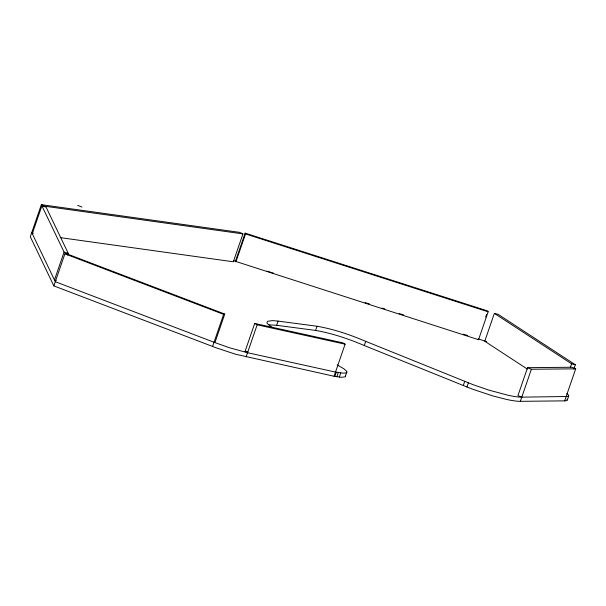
<?xml version="1.0" encoding="UTF-8"?>
<svg xmlns="http://www.w3.org/2000/svg" width="606" height="606" viewBox="0 0 606 606"><rect width="100%" height="100%" fill="white"/><g stroke="black" fill="none" stroke-linecap="round" stroke-linejoin="round"><path stroke-width="0.91" d="M60.259 237.62L233.34 261.792L242.938 233.901L239.681 232.363L41.344 204.661L30.3 236.741L53.858 285.896L216.244 347.852L235.484 354.207L334.058 376.258L341.398 377.303L345.193 376.849L346.92 371.546L343.92 368.827L337.186 364.895M32.292 233.711L41.897 205.813L46.117 207.169L68.289 253.429L67.69 255.179M41.897 205.813L64.069 252.081L54.464 279.972L56.153 280.51M53.858 285.896L64.903 253.816L66.039 253.535L224.758 314.075L215.16 341.966L214.024 342.254L55.297 281.707L31.739 232.552L33.368 233.325M235.537 261.019L245.142 233.128L487.754 310.992L488.148 311.81L478.543 339.701L233.666 260.754M235.931 261.837L245.536 233.946L245.142 233.128M212.585 346.435L223.629 314.362L224.758 314.075M347.011 372.182L345.806 372.985L342.837 373.122L335.504 372.076L247.543 352.715L245.089 351.328L254.694 323.437L342.648 342.791L345.102 344.178L334.058 376.258M246.104 356.896L257.149 324.824L254.694 323.437M268.859 324.816L276.631 325.286L278.078 321.104L317.021 326.248C333.815 329.172 350.086 334.679 365.729 341.36L473.263 384.749L488.784 390.09L508.26 395.309A46.889 6.848 19 0 0 521.781 397.157L567.996 396.491L568.739 395.377L566.905 393.453M276.631 325.286L315.582 330.429L317.021 326.248M334.853 376.402L336.292 372.22M336.845 376.773L338.284 372.584M339.299 377.121L340.746 372.94M568.776 395.847L567.337 400.028L565.739 400.846L520.334 401.339A46.889 6.848 19 0 1 506.821 399.498L492.511 395.839L471.824 388.931L364.289 345.541L365.729 341.36M485.656 317.097L486.557 314.476M463.279 385.545L464.719 381.356M466.931 387.029L468.37 382.848M573.852 369.122L575.352 364.767L498.124 314.325L494.36 313.37L484.755 341.261L527.311 369.062M564.656 400.907L575.7 368.834L571.867 367.251L527.553 367.675L517.948 395.574L521.781 397.157M520.334 401.339L531.379 369.259L575.7 368.834M570.382 367.304L571.587 363.812L494.36 313.37M278.078 321.104L272.427 320.589L267.557 321.301L266.935 322.718L267.428 323.687L272.056 327.513M242.938 233.901L44.602 206.199L41.344 204.661M315.582 330.429C332.376 333.353 348.647 338.86 364.289 345.541M257.149 324.824L345.102 344.178M245.089 351.328L247.839 351.935M247.543 352.715L229.227 347.692L214.024 342.254M571.587 363.812L575.352 364.767M245.536 233.946L488.148 311.81M267.049 271.132L273.351 273.154M365.077 302.591L369.683 304.076M382.128 308.068L384.818 308.931M399.18 313.537L403.664 314.976M463.317 334.126L467.817 335.565M478.619 339.034L486.724 341.632M64.069 252.081L68.289 253.429M64.903 253.816L223.629 314.362M77.666 205.373L81.977 207.055M527.553 367.675L531.379 369.259M566.966 399.006L567.337 400.028M478.149 338.883L478.543 339.701M345.481 375.735L345.571 376.364"/></g></svg>
